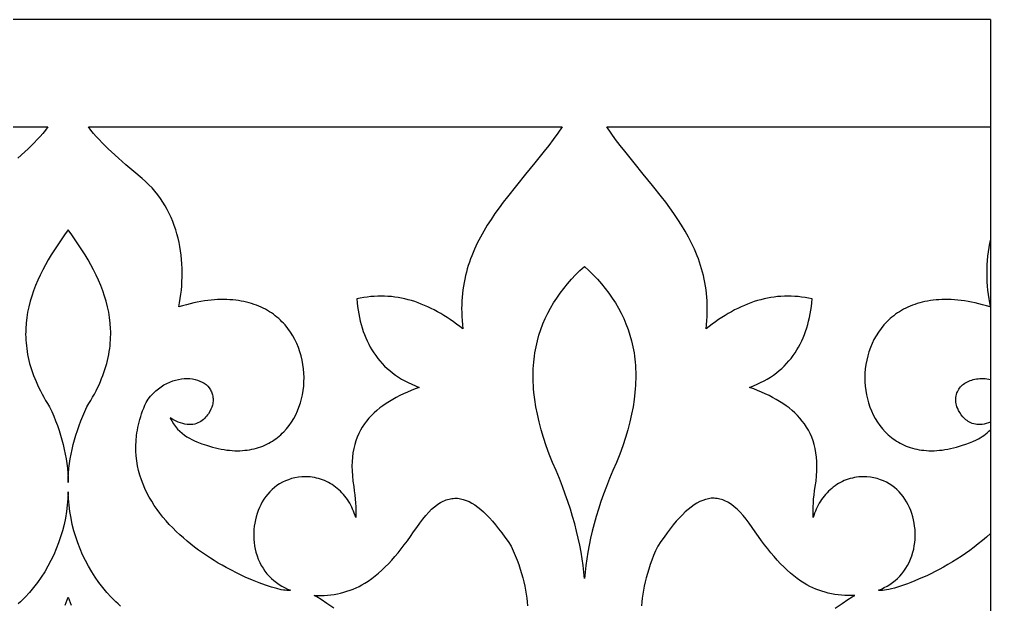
# Model space of a CAD drawing. Extents: x -53 to 63, y 3 to 43.
# Drawn here: x 35.28 to 63.41, y 25.82 to 42.78 of the extents above; entities that cross this region are included whole.
import ezdxf

# ---------------------------------------------------------------- set-up
doc = ezdxf.new("R2010")
doc.units = 0
doc.header["$MEASUREMENT"] = 0
doc.layers.get('0').update_dxf_attribs({"linetype": 'CONTINUOUS'})
doc.layers.add('LAYER_1', color=18, linetype='CONTINUOUS')

msp = doc.modelspace()

# ---------------------------------------------------------------- linework, layer by layer
msp.add_line((63.41, 42.78), (63.41, 2.794))
at = {"layer": 'LAYER_1'}
for points in [[(63.41, 42.78), (-53.042, 42.78)], [(22.382, 39.662), (36.102, 39.662), (36.03, 39.569), (35.954, 39.477), (35.875, 39.386), (35.793, 39.296), (35.708, 39.206), (35.62, 39.117), (35.528, 39.027), (35.433, 38.937), (35.233, 38.754)], [(38.208, 25.776), (38.138, 25.839), (38.07, 25.903), (38.003, 25.969), (37.938, 26.036), (37.812, 26.173), (37.692, 26.315), (37.578, 26.462), (37.471, 26.614), (37.371, 26.769), (37.277, 26.929), (37.19, 27.092), (37.109, 27.259), (37.036, 27.43), (36.969, 27.604), (36.909, 27.78), (36.856, 27.96), (36.81, 28.142), (36.772, 28.327), (36.74, 28.513), (36.716, 28.702), (36.699, 28.893), (36.69, 29.085), (36.681, 28.893), (36.664, 28.702), (36.64, 28.513), (36.609, 28.327), (36.57, 28.142), (36.525, 27.96), (36.472, 27.78), (36.412, 27.604), (36.345, 27.43), (36.272, 27.259), (36.191, 27.092), (36.104, 26.929), (36.01, 26.769), (35.91, 26.614), (35.803, 26.462), (35.69, 26.315), (35.57, 26.173), (35.444, 26.036), (35.379, 25.969), (35.312, 25.903), (35.243, 25.839)], [(44.383, 25.714), (44.182, 25.855), (44.016, 25.966), (43.892, 26.043), (43.817, 26.086), (43.913, 26.082), (44.009, 26.081), (44.105, 26.085), (44.201, 26.091), (44.297, 26.102), (44.392, 26.115), (44.487, 26.133), (44.581, 26.153), (44.674, 26.177), (44.766, 26.204), (44.856, 26.235), (44.945, 26.269), (45.032, 26.306), (45.116, 26.346), (45.199, 26.39), (45.279, 26.436), (45.383, 26.502), (45.484, 26.574), (45.584, 26.65), (45.682, 26.731), (45.778, 26.818), (45.874, 26.909), (45.968, 27.004), (46.061, 27.104), (46.154, 27.209), (46.245, 27.318), (46.336, 27.431), (46.427, 27.548), (46.517, 27.669), (46.607, 27.794), (46.696, 27.923), (46.786, 28.055), (46.874, 28.182), (46.961, 28.298), (47.048, 28.403), (47.133, 28.498), (47.219, 28.582), (47.303, 28.656), (47.388, 28.72), (47.43, 28.748), (47.472, 28.774), (47.514, 28.797), (47.555, 28.818), (47.597, 28.836), (47.639, 28.853), (47.68, 28.866), (47.722, 28.878), (47.763, 28.887), (47.805, 28.894), (47.846, 28.898), (47.888, 28.901), (47.929, 28.901), (47.97, 28.899), (48.012, 28.894), (48.053, 28.888), (48.095, 28.879), (48.136, 28.868), (48.219, 28.84), (48.303, 28.804), (48.386, 28.759), (48.47, 28.707), (48.554, 28.646), (48.639, 28.578), (48.724, 28.503), (48.81, 28.42), (48.897, 28.329), (48.984, 28.232), (49.072, 28.128), (49.16, 28.017), (49.25, 27.899), (49.34, 27.775), (49.432, 27.645), (49.524, 27.509), (49.585, 27.373), (49.641, 27.239), (49.693, 27.107), (49.74, 26.977), (49.783, 26.849), (49.822, 26.723), (49.857, 26.599), (49.888, 26.477), (49.915, 26.357), (49.938, 26.239), (49.957, 26.123), (49.972, 26.009), (49.983, 25.897), (49.991, 25.786)], [(58.908, 25.714), (59.109, 25.855), (59.274, 25.966), (59.398, 26.043), (59.474, 26.086), (59.378, 26.082), (59.282, 26.081), (59.186, 26.085), (59.09, 26.091), (58.994, 26.102), (58.899, 26.115), (58.804, 26.133), (58.71, 26.153), (58.617, 26.177), (58.526, 26.204), (58.435, 26.235), (58.347, 26.269), (58.26, 26.306), (58.175, 26.346), (58.092, 26.39), (58.012, 26.436), (57.909, 26.502), (57.808, 26.574), (57.708, 26.65), (57.61, 26.731), (57.513, 26.818), (57.417, 26.909), (57.323, 27.004), (57.23, 27.104), (57.137, 27.209), (57.046, 27.318), (56.955, 27.431), (56.864, 27.548), (56.774, 27.669), (56.684, 27.794), (56.594, 27.923), (56.505, 28.055), (56.417, 28.182), (56.33, 28.298), (56.243, 28.403), (56.157, 28.498), (56.072, 28.582), (55.987, 28.656), (55.903, 28.72), (55.861, 28.748), (55.819, 28.774), (55.777, 28.797), (55.736, 28.818), (55.694, 28.836), (55.652, 28.853), (55.611, 28.866), (55.569, 28.878), (55.528, 28.887), (55.486, 28.894), (55.445, 28.898), (55.403, 28.901), (55.362, 28.901), (55.32, 28.899), (55.279, 28.894), (55.238, 28.888), (55.196, 28.879), (55.155, 28.868), (55.072, 28.84), (54.988, 28.804), (54.905, 28.759), (54.821, 28.707), (54.737, 28.646), (54.652, 28.578), (54.567, 28.503), (54.481, 28.42), (54.394, 28.329), (54.307, 28.232), (54.219, 28.128), (54.131, 28.017), (54.041, 27.899), (53.951, 27.775), (53.859, 27.645), (53.767, 27.509), (53.706, 27.373), (53.65, 27.239), (53.598, 27.107), (53.551, 26.977), (53.508, 26.849), (53.469, 26.723), (53.434, 26.599), (53.403, 26.477), (53.376, 26.357), (53.354, 26.239), (53.335, 26.123), (53.32, 26.009), (53.308, 25.897), (53.3, 25.786)], [(36.6, 25.801), (36.69, 26.033), (36.781, 25.801)]]:
    msp.add_lwpolyline(points, dxfattribs=at)
for points in [[(37.279, 39.662), (50.998, 39.662), (50.871, 39.481), (50.742, 39.303), (50.61, 39.129), (50.477, 38.957), (50.208, 38.621), (49.94, 38.292), (49.674, 37.966), (49.417, 37.642), (49.292, 37.479), (49.171, 37.316), (49.053, 37.151), (48.94, 36.984), (48.832, 36.816), (48.729, 36.645), (48.632, 36.472), (48.541, 36.296), (48.457, 36.116), (48.418, 36.025), (48.381, 35.932), (48.345, 35.839), (48.312, 35.745), (48.281, 35.649), (48.251, 35.552), (48.224, 35.454), (48.2, 35.355), (48.177, 35.255), (48.157, 35.153), (48.139, 35.05), (48.124, 34.945), (48.112, 34.839), (48.102, 34.731), (48.095, 34.622), (48.09, 34.511), (48.088, 34.398), (48.09, 34.283), (48.094, 34.167), (48.101, 34.049), (48.111, 33.929), (48.124, 33.808), (48.033, 33.88), (47.942, 33.949), (47.85, 34.015), (47.759, 34.079), (47.667, 34.14), (47.574, 34.199), (47.482, 34.255), (47.389, 34.308), (47.295, 34.358), (47.202, 34.405), (47.108, 34.45), (47.014, 34.491), (46.919, 34.53), (46.824, 34.566), (46.729, 34.599), (46.634, 34.629), (46.538, 34.656), (46.441, 34.68), (46.345, 34.7), (46.248, 34.718), (46.15, 34.733), (46.052, 34.744), (45.954, 34.752), (45.855, 34.757), (45.756, 34.759), (45.656, 34.758), (45.556, 34.753), (45.456, 34.745), (45.355, 34.734), (45.253, 34.72), (45.152, 34.702), (45.049, 34.68), (45.06, 34.569), (45.073, 34.459), (45.089, 34.351), (45.107, 34.244), (45.128, 34.14), (45.152, 34.037), (45.178, 33.936), (45.207, 33.837), (45.239, 33.739), (45.274, 33.644), (45.311, 33.551), (45.352, 33.459), (45.395, 33.37), (45.442, 33.283), (45.491, 33.198), (45.544, 33.115), (45.6, 33.034), (45.66, 32.956), (45.722, 32.88), (45.788, 32.806), (45.858, 32.734), (45.93, 32.665), (46.007, 32.599), (46.087, 32.534), (46.17, 32.473), (46.257, 32.414), (46.348, 32.357), (46.443, 32.303), (46.541, 32.252), (46.643, 32.203), (46.75, 32.157), (46.86, 32.114), (46.743, 32.07), (46.629, 32.024), (46.516, 31.977), (46.407, 31.927), (46.299, 31.876), (46.195, 31.822), (46.093, 31.767), (45.994, 31.708), (45.899, 31.648), (45.807, 31.584), (45.718, 31.518), (45.633, 31.449), (45.552, 31.377), (45.475, 31.301), (45.403, 31.222), (45.334, 31.14), (45.27, 31.054), (45.211, 30.964), (45.156, 30.871), (45.107, 30.773), (45.063, 30.672), (45.024, 30.566), (44.99, 30.455), (44.962, 30.34), (44.94, 30.221), (44.924, 30.096), (44.914, 29.967), (44.91, 29.832), (44.913, 29.692), (44.922, 29.547), (44.938, 29.397), (44.962, 29.241), (44.979, 29.116), (44.994, 28.996), (45.006, 28.878), (45.014, 28.764), (45.019, 28.653), (45.022, 28.545), (45.021, 28.44), (45.018, 28.339), (44.999, 28.403), (44.979, 28.465), (44.956, 28.526), (44.931, 28.586), (44.905, 28.645), (44.876, 28.702), (44.845, 28.758), (44.812, 28.812), (44.777, 28.865), (44.74, 28.916), (44.701, 28.966), (44.661, 29.014), (44.619, 29.06), (44.576, 29.104), (44.53, 29.147), (44.484, 29.187), (44.436, 29.225), (44.386, 29.262), (44.335, 29.296), (44.283, 29.328), (44.229, 29.358), (44.174, 29.386), (44.118, 29.411), (44.061, 29.434), (44.003, 29.454), (43.944, 29.472), (43.884, 29.487), (43.823, 29.5), (43.761, 29.509), (43.699, 29.517), (43.635, 29.521), (43.571, 29.522), (43.463, 29.519), (43.359, 29.509), (43.259, 29.492), (43.163, 29.469), (43.07, 29.439), (42.981, 29.404), (42.896, 29.364), (42.815, 29.318), (42.738, 29.267), (42.665, 29.212), (42.597, 29.152), (42.532, 29.088), (42.471, 29.02), (42.414, 28.948), (42.361, 28.873), (42.313, 28.795), (42.269, 28.714), (42.229, 28.631), (42.193, 28.545), (42.162, 28.457), (42.135, 28.367), (42.112, 28.275), (42.093, 28.183), (42.079, 28.089), (42.07, 27.995), (42.065, 27.9), (42.064, 27.804), (42.068, 27.709), (42.077, 27.614), (42.09, 27.52), (42.108, 27.427), (42.13, 27.334), (42.161, 27.232), (42.197, 27.135), (42.238, 27.042), (42.284, 26.953), (42.334, 26.87), (42.389, 26.79), (42.448, 26.715), (42.511, 26.644), (42.577, 26.578), (42.647, 26.516), (42.721, 26.459), (42.798, 26.405), (42.877, 26.356), (42.959, 26.311), (43.044, 26.27), (43.131, 26.233), (43.102, 26.228), (43.067, 26.227), (43.025, 26.228), (42.977, 26.232), (42.923, 26.24), (42.864, 26.251), (42.73, 26.281), (42.577, 26.324), (42.407, 26.379), (42.223, 26.446), (42.025, 26.525), (41.818, 26.616), (41.601, 26.718), (41.379, 26.832), (41.266, 26.893), (41.152, 26.957), (41.037, 27.024), (40.923, 27.094), (40.808, 27.166), (40.694, 27.242), (40.58, 27.32), (40.466, 27.4), (40.354, 27.484), (40.243, 27.57), (40.134, 27.659), (40.026, 27.751), (39.921, 27.845), (39.818, 27.942), (39.717, 28.041), (39.62, 28.144), (39.525, 28.249), (39.434, 28.356), (39.347, 28.466), (39.263, 28.579), (39.184, 28.694), (39.109, 28.812), (39.039, 28.932), (38.973, 29.055), (38.913, 29.18), (38.859, 29.308), (38.81, 29.438), (38.767, 29.571), (38.731, 29.706), (38.701, 29.843), (38.678, 29.983), (38.661, 30.126), (38.653, 30.27), (38.651, 30.418), (38.658, 30.567), (38.673, 30.719), (38.683, 30.796), (38.696, 30.873), (38.711, 30.951), (38.728, 31.03), (38.747, 31.109), (38.768, 31.188), (38.792, 31.269), (38.818, 31.349), (38.846, 31.431), (38.877, 31.513), (38.91, 31.595), (38.946, 31.678), (39.01, 31.772), (39.078, 31.859), (39.15, 31.938), (39.225, 32.01), (39.302, 32.075), (39.382, 32.134), (39.464, 32.185), (39.547, 32.23), (39.632, 32.269), (39.717, 32.301), (39.802, 32.327), (39.887, 32.347), (39.971, 32.361), (40.054, 32.369), (40.136, 32.371), (40.215, 32.368), (40.293, 32.359), (40.367, 32.344), (40.439, 32.324), (40.506, 32.299), (40.57, 32.269), (40.629, 32.234), (40.683, 32.194), (40.732, 32.15), (40.775, 32.101), (40.811, 32.047), (40.827, 32.019), (40.841, 31.989), (40.854, 31.958), (40.864, 31.927), (40.873, 31.894), (40.88, 31.86), (40.885, 31.826), (40.888, 31.79), (40.888, 31.753), (40.887, 31.716), (40.883, 31.677), (40.877, 31.637), (40.867, 31.596), (40.85, 31.544), (40.825, 31.483), (40.792, 31.417), (40.75, 31.349), (40.726, 31.315), (40.7, 31.281), (40.671, 31.248), (40.64, 31.216), (40.607, 31.185), (40.571, 31.157), (40.533, 31.13), (40.492, 31.106), (40.449, 31.085), (40.404, 31.068), (40.355, 31.053), (40.305, 31.043), (40.251, 31.037), (40.195, 31.036), (40.136, 31.039), (40.074, 31.048), (40.01, 31.063), (39.942, 31.083), (39.872, 31.11), (39.799, 31.144), (39.723, 31.185), (39.644, 31.233), (39.667, 31.186), (39.691, 31.141), (39.744, 31.056), (39.801, 30.978), (39.861, 30.907), (39.925, 30.843), (39.992, 30.785), (40.06, 30.732), (40.131, 30.684), (40.203, 30.641), (40.275, 30.602), (40.347, 30.567), (40.419, 30.536), (40.56, 30.481), (40.693, 30.436), (40.782, 30.408), (40.869, 30.383), (40.955, 30.36), (41.039, 30.341), (41.122, 30.324), (41.204, 30.31), (41.284, 30.299), (41.363, 30.29), (41.441, 30.284), (41.517, 30.28), (41.592, 30.279), (41.666, 30.28), (41.738, 30.284), (41.809, 30.29), (41.879, 30.298), (41.947, 30.308), (42.014, 30.321), (42.079, 30.336), (42.143, 30.352), (42.206, 30.371), (42.267, 30.392), (42.327, 30.415), (42.385, 30.44), (42.442, 30.467), (42.498, 30.495), (42.552, 30.525), (42.605, 30.557), (42.656, 30.591), (42.706, 30.626), (42.754, 30.663), (42.801, 30.701), (42.847, 30.741), (42.891, 30.783), (42.934, 30.825), (43.015, 30.915), (43.09, 31.009), (43.159, 31.109), (43.222, 31.212), (43.28, 31.32), (43.331, 31.43), (43.376, 31.545), (43.416, 31.662), (43.449, 31.781), (43.476, 31.902), (43.497, 32.026), (43.512, 32.15), (43.521, 32.276), (43.523, 32.402), (43.519, 32.528), (43.509, 32.654), (43.492, 32.779), (43.469, 32.904), (43.44, 33.027), (43.404, 33.149), (43.362, 33.268), (43.313, 33.386), (43.258, 33.5), (43.196, 33.611), (43.128, 33.719), (43.053, 33.823), (42.971, 33.923), (42.928, 33.971), (42.883, 34.018), (42.836, 34.063), (42.788, 34.108), (42.738, 34.151), (42.686, 34.192), (42.633, 34.232), (42.578, 34.271), (42.521, 34.308), (42.462, 34.344), (42.402, 34.378), (42.34, 34.41), (42.276, 34.441), (42.211, 34.469), (42.144, 34.496), (42.075, 34.521), (42.004, 34.545), (41.932, 34.566), (41.858, 34.585), (41.782, 34.602), (41.704, 34.618), (41.625, 34.631), (41.544, 34.641), (41.461, 34.65), (41.376, 34.656), (41.29, 34.66), (41.202, 34.662), (41.112, 34.661), (41.02, 34.658), (40.926, 34.652), (40.831, 34.644), (40.734, 34.633), (40.635, 34.62), (40.534, 34.603), (40.431, 34.584), (40.327, 34.563), (40.221, 34.538), (40.113, 34.51), (40.003, 34.48), (39.891, 34.447), (39.915, 34.567), (39.936, 34.689), (39.953, 34.812), (39.968, 34.936), (39.979, 35.06), (39.987, 35.186), (39.992, 35.312), (39.993, 35.438), (39.991, 35.564), (39.985, 35.691), (39.976, 35.817), (39.963, 35.943), (39.947, 36.069), (39.926, 36.194), (39.902, 36.318), (39.874, 36.442), (39.841, 36.564), (39.805, 36.685), (39.765, 36.805), (39.72, 36.923), (39.671, 37.04), (39.618, 37.155), (39.56, 37.268), (39.498, 37.379), (39.432, 37.487), (39.361, 37.593), (39.285, 37.697), (39.204, 37.798), (39.119, 37.895), (39.029, 37.99), (38.934, 38.082), (38.833, 38.17), (38.59, 38.373), (38.362, 38.567), (38.147, 38.754), (37.947, 38.937), (37.852, 39.027), (37.76, 39.117), (37.672, 39.206), (37.587, 39.296), (37.505, 39.386), (37.427, 39.477), (37.351, 39.569)], [(52.293, 39.662), (63.41, 39.662), (63.41, 36.411), (63.383, 36.29), (63.36, 36.167), (63.341, 36.044), (63.325, 35.92), (63.313, 35.796), (63.304, 35.671), (63.299, 35.547), (63.298, 35.422), (63.299, 35.298), (63.304, 35.174), (63.312, 35.051), (63.324, 34.928), (63.338, 34.806), (63.356, 34.685), (63.376, 34.565), (63.399, 34.447), (63.288, 34.48), (63.178, 34.51), (63.07, 34.538), (62.964, 34.563), (62.859, 34.584), (62.757, 34.603), (62.656, 34.62), (62.557, 34.633), (62.46, 34.644), (62.365, 34.652), (62.271, 34.658), (62.179, 34.661), (62.089, 34.662), (62.001, 34.66), (61.915, 34.656), (61.83, 34.65), (61.747, 34.641), (61.666, 34.631), (61.587, 34.618), (61.509, 34.602), (61.433, 34.585), (61.359, 34.566), (61.287, 34.545), (61.216, 34.521), (61.147, 34.496), (61.08, 34.469), (61.015, 34.441), (60.951, 34.41), (60.889, 34.378), (60.829, 34.344), (60.77, 34.308), (60.714, 34.271), (60.658, 34.232), (60.605, 34.192), (60.553, 34.151), (60.503, 34.108), (60.455, 34.063), (60.408, 34.018), (60.363, 33.971), (60.32, 33.923), (60.238, 33.823), (60.163, 33.719), (60.095, 33.611), (60.033, 33.5), (59.978, 33.386), (59.929, 33.268), (59.887, 33.149), (59.851, 33.027), (59.822, 32.904), (59.799, 32.779), (59.782, 32.654), (59.772, 32.528), (59.768, 32.402), (59.771, 32.276), (59.779, 32.15), (59.794, 32.026), (59.815, 31.902), (59.842, 31.781), (59.875, 31.662), (59.915, 31.545), (59.96, 31.43), (60.011, 31.32), (60.069, 31.212), (60.132, 31.109), (60.201, 31.009), (60.276, 30.915), (60.357, 30.825), (60.4, 30.783), (60.444, 30.741), (60.49, 30.701), (60.537, 30.663), (60.585, 30.626), (60.635, 30.591), (60.686, 30.557), (60.739, 30.525), (60.793, 30.495), (60.849, 30.467), (60.906, 30.44), (60.964, 30.415), (61.024, 30.392), (61.085, 30.371), (61.148, 30.352), (61.212, 30.336), (61.277, 30.321), (61.344, 30.308), (61.412, 30.298), (61.481, 30.29), (61.552, 30.284), (61.625, 30.28), (61.698, 30.279), (61.773, 30.28), (61.85, 30.284), (61.927, 30.29), (62.006, 30.299), (62.087, 30.31), (62.169, 30.324), (62.252, 30.341), (62.336, 30.36), (62.422, 30.383), (62.509, 30.408), (62.597, 30.436), (62.694, 30.468), (62.795, 30.505), (62.899, 30.547), (63.005, 30.596), (63.058, 30.624), (63.111, 30.654), (63.163, 30.686), (63.214, 30.72), (63.265, 30.757), (63.315, 30.798), (63.363, 30.841), (63.41, 30.887), (63.41, 27.883), (63.294, 27.777), (63.176, 27.675), (63.055, 27.577), (62.933, 27.481), (62.808, 27.389), (62.683, 27.3), (62.557, 27.215), (62.43, 27.133), (62.303, 27.055), (62.176, 26.979), (62.05, 26.908), (61.925, 26.839), (61.801, 26.775), (61.679, 26.713), (61.559, 26.656), (61.441, 26.602), (61.325, 26.551), (61.213, 26.504), (61.104, 26.461), (60.999, 26.421), (60.801, 26.352), (60.71, 26.323), (60.623, 26.298), (60.542, 26.277), (60.467, 26.259), (60.398, 26.245), (60.336, 26.235), (60.28, 26.229), (60.232, 26.227), (60.192, 26.228), (60.159, 26.233), (60.246, 26.27), (60.331, 26.311), (60.413, 26.356), (60.493, 26.405), (60.569, 26.459), (60.643, 26.516), (60.713, 26.578), (60.78, 26.644), (60.843, 26.715), (60.902, 26.79), (60.957, 26.87), (61.007, 26.953), (61.053, 27.042), (61.094, 27.135), (61.13, 27.232), (61.161, 27.334), (61.183, 27.427), (61.201, 27.52), (61.214, 27.614), (61.223, 27.709), (61.226, 27.804), (61.226, 27.9), (61.221, 27.995), (61.211, 28.089), (61.197, 28.183), (61.179, 28.275), (61.156, 28.367), (61.129, 28.457), (61.097, 28.545), (61.062, 28.631), (61.022, 28.714), (60.977, 28.795), (60.929, 28.873), (60.876, 28.948), (60.82, 29.02), (60.759, 29.088), (60.694, 29.152), (60.625, 29.212), (60.552, 29.267), (60.475, 29.318), (60.394, 29.364), (60.309, 29.404), (60.22, 29.439), (60.128, 29.469), (60.031, 29.492), (59.931, 29.509), (59.827, 29.519), (59.719, 29.522), (59.655, 29.521), (59.592, 29.517), (59.529, 29.509), (59.468, 29.5), (59.407, 29.487), (59.347, 29.472), (59.288, 29.454), (59.23, 29.434), (59.172, 29.411), (59.117, 29.386), (59.062, 29.358), (59.008, 29.328), (58.956, 29.296), (58.905, 29.262), (58.855, 29.225), (58.807, 29.187), (58.761, 29.147), (58.715, 29.104), (58.672, 29.06), (58.63, 29.014), (58.59, 28.966), (58.551, 28.916), (58.514, 28.865), (58.48, 28.812), (58.447, 28.758), (58.416, 28.702), (58.387, 28.645), (58.36, 28.586), (58.335, 28.526), (58.312, 28.465), (58.292, 28.403), (58.274, 28.339), (58.27, 28.44), (58.27, 28.545), (58.272, 28.653), (58.277, 28.764), (58.285, 28.878), (58.297, 28.996), (58.312, 29.116), (58.33, 29.241), (58.353, 29.397), (58.369, 29.547), (58.378, 29.692), (58.381, 29.832), (58.377, 29.967), (58.367, 30.096), (58.351, 30.221), (58.329, 30.34), (58.301, 30.455), (58.267, 30.566), (58.228, 30.672), (58.184, 30.773), (58.135, 30.871), (58.08, 30.964), (58.021, 31.054), (57.957, 31.14), (57.889, 31.222), (57.816, 31.301), (57.739, 31.377), (57.658, 31.449), (57.573, 31.518), (57.484, 31.584), (57.392, 31.648), (57.297, 31.708), (57.198, 31.767), (57.097, 31.822), (56.992, 31.876), (56.885, 31.927), (56.775, 31.977), (56.663, 32.024), (56.548, 32.07), (56.431, 32.114), (56.542, 32.157), (56.648, 32.203), (56.75, 32.252), (56.849, 32.303), (56.943, 32.357), (57.034, 32.414), (57.121, 32.473), (57.205, 32.534), (57.285, 32.599), (57.361, 32.665), (57.434, 32.734), (57.503, 32.806), (57.569, 32.88), (57.632, 32.956), (57.691, 33.034), (57.747, 33.115), (57.8, 33.198), (57.85, 33.283), (57.896, 33.37), (57.94, 33.459), (57.98, 33.551), (58.018, 33.644), (58.053, 33.739), (58.084, 33.837), (58.113, 33.936), (58.139, 34.037), (58.163, 34.14), (58.184, 34.244), (58.202, 34.351), (58.218, 34.459), (58.231, 34.569), (58.242, 34.68), (58.139, 34.702), (58.037, 34.72), (57.936, 34.734), (57.835, 34.745), (57.735, 34.753), (57.635, 34.758), (57.535, 34.759), (57.436, 34.757), (57.337, 34.752), (57.239, 34.744), (57.141, 34.733), (57.043, 34.718), (56.946, 34.7), (56.85, 34.68), (56.753, 34.656), (56.657, 34.629), (56.562, 34.599), (56.467, 34.566), (56.372, 34.53), (56.277, 34.491), (56.183, 34.45), (56.089, 34.405), (55.996, 34.358), (55.902, 34.308), (55.809, 34.255), (55.717, 34.199), (55.624, 34.14), (55.532, 34.079), (55.441, 34.015), (55.349, 33.949), (55.258, 33.88), (55.167, 33.808), (55.18, 33.929), (55.19, 34.049), (55.197, 34.167), (55.201, 34.283), (55.203, 34.398), (55.201, 34.511), (55.196, 34.622), (55.189, 34.731), (55.179, 34.839), (55.167, 34.945), (55.151, 35.05), (55.134, 35.153), (55.114, 35.255), (55.091, 35.355), (55.066, 35.454), (55.039, 35.552), (55.01, 35.649), (54.979, 35.745), (54.945, 35.839), (54.91, 35.932), (54.873, 36.025), (54.833, 36.116), (54.749, 36.296), (54.659, 36.472), (54.562, 36.645), (54.459, 36.816), (54.35, 36.984), (54.237, 37.151), (54.12, 37.316), (53.999, 37.479), (53.874, 37.642), (53.616, 37.966), (53.351, 38.292), (53.082, 38.621), (52.813, 38.957), (52.68, 39.129), (52.549, 39.303), (52.419, 39.481)], [(36.69, 29.36), (36.693, 29.496), (36.7, 29.632), (36.712, 29.769), (36.729, 29.906), (36.749, 30.043), (36.774, 30.18), (36.803, 30.318), (36.836, 30.456), (36.872, 30.593), (36.913, 30.731), (36.957, 30.868), (37.004, 31.005), (37.056, 31.142), (37.11, 31.278), (37.168, 31.414), (37.229, 31.55), (37.288, 31.643), (37.344, 31.736), (37.398, 31.829), (37.448, 31.921), (37.496, 32.012), (37.541, 32.103), (37.584, 32.193), (37.623, 32.283), (37.66, 32.372), (37.694, 32.461), (37.726, 32.549), (37.755, 32.637), (37.782, 32.724), (37.806, 32.81), (37.828, 32.897), (37.848, 32.982), (37.865, 33.068), (37.88, 33.152), (37.892, 33.237), (37.902, 33.321), (37.91, 33.404), (37.916, 33.487), (37.92, 33.57), (37.922, 33.652), (37.921, 33.734), (37.919, 33.815), (37.908, 33.977), (37.89, 34.137), (37.864, 34.295), (37.831, 34.453), (37.791, 34.609), (37.745, 34.763), (37.693, 34.916), (37.634, 35.069), (37.571, 35.22), (37.502, 35.37), (37.428, 35.519), (37.349, 35.667), (37.266, 35.814), (37.178, 35.96), (37.087, 36.106), (36.992, 36.25), (36.894, 36.395), (36.794, 36.538), (36.69, 36.681), (36.587, 36.538), (36.486, 36.395), (36.388, 36.25), (36.293, 36.106), (36.202, 35.96), (36.114, 35.814), (36.031, 35.667), (35.952, 35.519), (35.878, 35.37), (35.809, 35.22), (35.745, 35.069), (35.687, 34.916), (35.635, 34.763), (35.589, 34.609), (35.549, 34.453), (35.516, 34.295), (35.49, 34.137), (35.472, 33.977), (35.461, 33.815), (35.459, 33.734), (35.458, 33.652), (35.46, 33.57), (35.464, 33.487), (35.47, 33.404), (35.478, 33.321), (35.488, 33.237), (35.501, 33.152), (35.516, 33.068), (35.533, 32.982), (35.552, 32.897), (35.574, 32.81), (35.599, 32.724), (35.625, 32.637), (35.655, 32.549), (35.686, 32.461), (35.721, 32.372), (35.758, 32.283), (35.798, 32.193), (35.84, 32.103), (35.885, 32.012), (35.933, 31.921), (35.984, 31.829), (36.037, 31.736), (36.094, 31.643), (36.153, 31.55), (36.214, 31.414), (36.272, 31.278), (36.326, 31.142), (36.377, 31.005), (36.425, 30.868), (36.468, 30.731), (36.509, 30.593), (36.545, 30.456), (36.577, 30.318), (36.606, 30.18), (36.631, 30.043), (36.651, 29.906), (36.667, 29.769), (36.679, 29.632), (36.687, 29.496)], [(51.645, 35.623), (51.776, 35.5), (51.902, 35.375), (52.022, 35.247), (52.138, 35.116), (52.247, 34.982), (52.352, 34.845), (52.45, 34.705), (52.542, 34.562), (52.629, 34.415), (52.709, 34.265), (52.782, 34.112), (52.849, 33.955), (52.91, 33.794), (52.963, 33.63), (53.01, 33.462), (53.049, 33.29), (53.066, 33.202), (53.081, 33.114), (53.094, 33.024), (53.105, 32.933), (53.114, 32.842), (53.122, 32.749), (53.127, 32.655), (53.131, 32.56), (53.132, 32.465), (53.131, 32.367), (53.129, 32.269), (53.124, 32.17), (53.117, 32.07), (53.109, 31.968), (53.085, 31.762), (53.052, 31.55), (53.01, 31.334), (52.96, 31.114), (52.901, 30.888), (52.832, 30.657), (52.754, 30.421), (52.666, 30.18), (52.569, 29.933), (52.468, 29.701), (52.373, 29.472), (52.284, 29.245), (52.201, 29.022), (52.124, 28.802), (52.053, 28.585), (51.987, 28.37), (51.927, 28.159), (51.873, 27.95), (51.825, 27.745), (51.782, 27.542), (51.744, 27.342), (51.712, 27.145), (51.684, 26.951), (51.662, 26.759), (51.645, 26.571), (51.629, 26.759), (51.607, 26.951), (51.579, 27.145), (51.547, 27.342), (51.509, 27.542), (51.466, 27.745), (51.418, 27.95), (51.363, 28.159), (51.304, 28.37), (51.238, 28.585), (51.167, 28.802), (51.09, 29.022), (51.007, 29.245), (50.919, 29.472), (50.824, 29.701), (50.722, 29.933), (50.625, 30.18), (50.537, 30.421), (50.459, 30.657), (50.39, 30.888), (50.331, 31.114), (50.281, 31.334), (50.239, 31.55), (50.206, 31.762), (50.182, 31.968), (50.174, 32.07), (50.167, 32.17), (50.162, 32.269), (50.159, 32.367), (50.159, 32.465), (50.16, 32.56), (50.164, 32.655), (50.169, 32.749), (50.177, 32.842), (50.186, 32.933), (50.197, 33.024), (50.21, 33.114), (50.225, 33.202), (50.242, 33.29), (50.281, 33.462), (50.328, 33.63), (50.381, 33.794), (50.441, 33.955), (50.509, 34.112), (50.582, 34.265), (50.662, 34.415), (50.749, 34.562), (50.841, 34.705), (50.939, 34.845), (51.044, 34.982), (51.153, 35.116), (51.269, 35.247), (51.389, 35.375), (51.515, 35.5)], [(63.41, 31.107), (63.347, 31.083), (63.286, 31.064), (63.227, 31.05), (63.171, 31.041), (63.117, 31.036), (63.065, 31.036), (63.016, 31.039), (62.969, 31.046), (62.923, 31.056), (62.88, 31.07), (62.839, 31.086), (62.801, 31.105), (62.764, 31.127), (62.729, 31.15), (62.696, 31.175), (62.665, 31.202), (62.636, 31.23), (62.609, 31.26), (62.561, 31.32), (62.519, 31.382), (62.485, 31.443), (62.458, 31.501), (62.437, 31.554), (62.422, 31.601), (62.413, 31.637), (62.406, 31.687), (62.403, 31.735), (62.403, 31.781), (62.406, 31.826), (62.412, 31.87), (62.422, 31.911), (62.434, 31.952), (62.45, 31.99), (62.468, 32.027), (62.489, 32.062), (62.512, 32.095), (62.538, 32.127), (62.566, 32.157), (62.597, 32.185), (62.629, 32.211), (62.664, 32.235), (62.701, 32.258), (62.739, 32.278), (62.779, 32.297), (62.821, 32.313), (62.864, 32.328), (62.909, 32.34), (62.955, 32.351), (63.002, 32.359), (63.05, 32.365), (63.1, 32.369), (63.15, 32.371), (63.201, 32.37), (63.252, 32.368), (63.304, 32.363), (63.357, 32.355), (63.41, 32.346)]]:
    msp.add_lwpolyline(points, close=True, dxfattribs=at)

doc.saveas('drawing.dxf')
